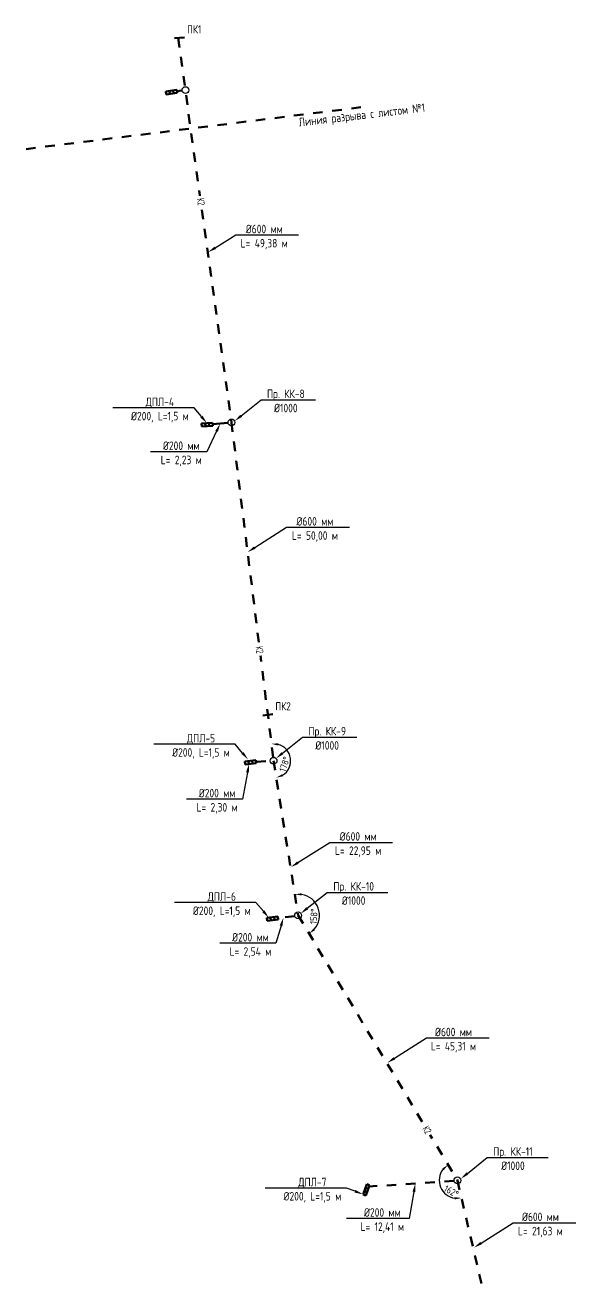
# Model space of a CAD drawing. Header units: millimetres. Extents: x 24859265 to 26550985, y 32092698 to 33532929.
# Drawn here: x 25905486 to 25986068, y 32975721 to 33160356 of the extents above; entities that cross this region are included whole.
import ezdxf
from ezdxf import colors
from ezdxf.entities.mleader import LeaderData, LeaderLine
from ezdxf.math import Vec2, Vec3

# ---------------------------------------------------------------- set-up
doc = ezdxf.new("R2010")
doc.units = ezdxf.units.MM
doc.linetypes.add('Штриховая', pattern=[2822.222233, 1411.111116, -1411.111116])
for name, color, linetype, lineweight in [('ВК_Текст', 7, 'Continuous', 25), ('Колодца К2', 30, 'Continuous', 30), ('Лотки К2', 30, 'Continuous', 30), ('Пикеты', 1, 'Continuous', 60), ('Труба К2', 7, 'Continuous', 60)]:
    doc.layers.add(name, color=color, linetype=linetype, lineweight=lineweight)
doc.layers.add('Выноски', color=7, linetype='Continuous')
doc.styles.add('GOST 2.304', font='GOST_0.TTF')
doc.styles.add('GOST_100', font='cs_gost2304.shx', dxfattribs={"width": 0.7, "height": 300})
doc.styles.get("Standard").update_dxf_attribs({"font": 'arial.ttf'})
doc.dimstyles.new('ISO-25', dxfattribs={"dimtxt": 2.5, "dimasz": 2.5, "dimexe": 1.25, "dimexo": 0.625, "dimtad": 1, "dimtxsty": 'Standard', "dimcen": 2.5, "dimadec": 0, "dimazin": 0, "dimtfac": 1, "dimtmove": 0, "dimatfit": 3, "dimfxl": 1, "dimarcsym": 0})

# ---------------------------------------------------------------- blocks, each defined once
blk = doc.blocks.new('*U4')
at = {"color": 255}
blk.add_wipeout([(-200, 125), (200, 125), (200, -125), (-200, -125)], dxfattribs=at)
at = {"layer": 'ВК_Текст', "insert": (0, 0), "char_height": 250, "attachment_point": 5, "style": 'GOST_100'}
blk.add_mtext('К2', dxfattribs=at)
blk = doc.blocks.new('*D29')
at = {"color": 0, "lineweight": -2, "transparency": 16777216}
blk.add_arc((25941836, 33052617), 2498, 302.10626, 73.99971, dxfattribs=at)
at = {"color": 0, "transparency": 16777216}
for points in [[(25942512, 33054851), (25942538, 33055184), (25941528, 33055095)], [(25943223, 33050345), (25943105, 33050657), (25942228, 33050150)]]:
    blk.add_solid(points, dxfattribs=at)
at = {"color": 0, "transparency": 16777216, "insert": (25943447, 33052121), "char_height": 1000, "attachment_point": 5, "rotation": 72.90512, "style": 'GOST 2.304'}
blk.add_mtext('178°', dxfattribs=at)
blk = doc.blocks.new('*D30')
at = {"color": 0, "lineweight": -2, "transparency": 16777216}
blk.add_arc((25945427, 33029973), 3123, 319.43018, 80.58284, dxfattribs=at)
at = {"color": 0, "transparency": 16777216}
for points in [[(25945938, 33032887), (25945939, 33033220), (25944938, 33033057)], [(25947907, 33027815), (25947692, 33028069), (25947036, 33027296)]]:
    blk.add_solid(points, dxfattribs=at)
at = {"color": 0, "transparency": 16777216, "insert": (25947733, 33029839), "char_height": 1000, "attachment_point": 5, "rotation": 86.68794, "style": 'GOST 2.304'}
blk.add_mtext('158°', dxfattribs=at)
blk = doc.blocks.new('*D31')
at = {"color": 0, "lineweight": -2, "transparency": 16777216}
blk.add_arc((25968746, 32991166), 2658, 142.68512, 261.37058, dxfattribs=at)
at = {"color": 0, "transparency": 16777216}
for points in [[(25966521, 32992902), (25966744, 32992654), (25967377, 32993445)], [(25968341, 32988705), (25968354, 32988372), (25969347, 32988577)]]:
    blk.add_solid(points, dxfattribs=at)
at = {"color": 0, "transparency": 16777216, "insert": (25967850, 32989554), "char_height": 1000, "attachment_point": 5, "rotation": 330.93865, "style": 'GOST 2.304'}
blk.add_mtext('162°', dxfattribs=at)
blk = doc.blocks.new('*D32')
at = {"color": 0, "lineweight": -2, "transparency": 16777216}
blk.add_arc((25973624, 32970131), 2461, 126.50069, 245.89284, dxfattribs=at)
at = {"color": 0, "transparency": 16777216}
for points in [[(25972090, 32972261), (25972230, 32971958), (25973068, 32972529)], [(25972654, 32968048), (25972583, 32967722), (25973595, 32967671)]]:
    blk.add_solid(points, dxfattribs=at)
at = {"color": 0, "transparency": 16777216, "insert": (25971986, 32969954), "char_height": 1000, "attachment_point": 5, "rotation": 276.19677, "style": 'GOST 2.304'}
blk.add_mtext('166°', dxfattribs=at)

msp = doc.modelspace()

# ---------------------------------------------------------------- linework, layer by layer
at = {"color": 1, "linetype": 'Штриховая', "lineweight": 50}
msp.add_line((25954620.4308, 33148330.1844), (25905486.3559, 33142205.1549), dxfattribs=at)
at = {"layer": 'Колодца К2'}
for centre in [(25928934.6644, 33150852.1967), (25935668.0457, 33102175.0157), (25941836.4782, 33052616.6032), (25945427.3565, 33029972.7716), (25968746.4867, 32991166.3574)]:
    msp.add_circle(centre, 500, dxfattribs=at)
at = {"layer": 'Лотки К2', "lineweight": 50}
for p, q in [((25926065.9517, 33150643.2305, 219625.3029), (25927663.1838, 33150889.1761, 140640.3003)), ((25926065.9517, 33150643.2305, 219625.3029), (25926131.9092, 33150214.8863, -1918.4278)), ((25926131.9092, 33150214.8863, -1918.4278), (25927729.1412, 33150460.8319, -80903.4304)), ((25926598.3624, 33150725.2123, 193296.9687), (25926664.3199, 33150296.8681, -28246.762)), ((25927130.7731, 33150807.1942, 166968.6345), (25927196.7305, 33150378.85, -54575.0962)), ((25927663.1838, 33150889.1761, 140640.3003), (25927729.1412, 33150460.8319, -80903.4304)), ((25931279.5612, 33102007.3284, 189756.868), (25932890.9869, 33102129.5844, 110771.8654)), ((25931279.5612, 33102007.3284, 189756.868), (25931312.3477, 33101575.1778, -31786.8627)), ((25931312.3477, 33101575.1778, -31786.8627), (25932923.7734, 33101697.4337, -110771.8654)), ((25931816.7031, 33102048.0804, 163428.5338), (25931849.4896, 33101615.9298, -58115.1969)), ((25932353.845, 33102088.8324, 137100.1996), (25932386.6315, 33101656.6817, -84443.5312)), ((25932890.9869, 33102129.5844, 110771.8654), (25932923.7734, 33101697.4337, -110771.8654)), ((25937645.3516, 33052503.8333, 78984.9796), (25939249.6945, 33052698.058, -0.0231)), ((25937645.3516, 33052503.8333, 78984.9796), (25937697.4387, 33052073.5821, -142558.7512)), ((25937697.4387, 33052073.5821, -142558.7512), (25939301.7816, 33052267.8069, -221543.7538)), ((25938180.1326, 33052568.5749, 52656.6454), (25938232.2196, 33052138.3237, -168887.0854)), ((25938714.9136, 33052633.3165, 26328.3112), (25938767.0006, 33052203.0653, -195215.4196)), ((25939249.6945, 33052698.058, -0.0231), (25939301.7816, 33052267.8069, -221543.7538)), ((25940851.4523, 33029599.6842, 189756.8427), (25942455.7952, 33029793.909, 110771.8401)), ((25940851.4523, 33029599.6842, 189756.8427), (25940903.5393, 33029169.433, -31786.888)), ((25940903.5393, 33029169.433, -31786.888), (25942507.8822, 33029363.6578, -110771.8906)), ((25941386.2333, 33029664.4258, 163428.5085), (25941438.3203, 33029234.1746, -58115.2222)), ((25941921.0142, 33029729.1674, 137100.1743), (25941973.1013, 33029298.9162, -84443.5564)), ((25942455.7952, 33029793.909, 110771.8401), (25942507.8822, 33029363.6578, -110771.8906)), ((25954940.1871, 32989079.979, 189756.8427), (25955490.7652, 32990599.3548, 110771.8401)), ((25955490.7652, 32990599.3548, 110771.8401), (25955898.2301, 32990451.7013, -110771.8906)), ((25954940.1871, 32989079.979, 189756.8427), (25955347.6519, 32988932.3254, -31786.888)), ((25955123.7132, 32989586.4376, 163428.5085), (25955531.178, 32989438.7841, -58115.2222)), ((25955307.2392, 32990092.8962, 137100.1743), (25955714.704, 32989945.2427, -84443.5564)), ((25955347.6519, 32988932.3254, -31786.888), (25955898.2301, 32990451.7013, -110771.8906))]:
    msp.add_line(p, q, dxfattribs=at)
at = {"layer": 'Пикеты'}
for p, q in [((25927347.7737, 33158455.1104), (25928794.5726, 33158573.5581)), ((25940276.6802, 33059272.2455), (25941715.3458, 33059465.8897))]:
    msp.add_line(p, q, dxfattribs=at)
at = {"layer": 'Труба К2', "linetype": 'Штриховая', "ltscale": 20}
for p, q in [((25927696.1625, 33150675.004, 29868.435), (25928439.0322, 33150786.2517)), ((25932907.351, 33101913.8386), (25935171.7592, 33102114.1909))]:
    msp.add_line(p, q, dxfattribs=at)
at = {"layer": 'Труба К2', "linetype": 'Штриховая'}
for points in [[(25927856.9021, 33158495.7817), (25935668.0457, 33102175.0157), (25941836.4782, 33052616.6032), (25945427.3565, 33029972.7716), (25968746.4867, 32991166.3574), (25973623.5461, 32970131.3828), (25973179.1978, 32931565.6409)], [(25944945.2467, 33029840.2193), (25942481.8387, 33029578.7834)], [(25968249.5533, 32991111.0661), (25955828.0566, 32990258.0506)]]:
    msp.add_lwpolyline(points, dxfattribs=at)
at = {"layer": 'Труба К2', "linetype": 'Штриховая', "elevation": -0.0231}
msp.add_lwpolyline([(25939275.7381, 33052482.9325), (25941336.7259, 33052632.3398)], dxfattribs=at)

# ---------------------------------------------------------------- texts
at = {"insert": (25945439.3476, 33146756.8441), "char_height": 1250, "attachment_point": 1, "rotation": 6.701140111, "style": 'GOST 2.304'}
msp.add_mtext_dynamic_manual_height_columns('Линия разрыва с листом №1', width=25694.825879, gutter_width=12.5, heights=[0], dxfattribs=at)
at = {"layer": 'Пикеты', "style": 'GOST 2.304'}
for s, p in [('ПК1', (25929176.3163, 33159147.999)), ('ПК2', (25942101.1562, 33060002.7323))]:
    msp.add_text(s, height=1200, dxfattribs=at).set_placement(p)

# ---------------------------------------------------------------- dimensions: what is measured, and where the dimension line sits
dim = msp.add_angular_dim_2l(base=(25971334.2885, 32971033.958), line1=((25973623.5461, 32970131.3828), (25973179.1978, 32931565.6409)), line2=((25968746.4867, 32991166.3574), (25973623.5461, 32970131.3828)), dimstyle='ISO-25', override={"dimscale": 500, "dimtxt": 2, "dimasz": 2, "dimtxsty": 'GOST 2.304'})
dim.commit()
dim.dimension.update_dxf_attribs({"geometry": '*D32', "text_midpoint": (25971985.6269, 32969953.5414)})

# ---------------------------------------------------------------- leaders
at = {"layer": 'Выноски', "color": 0, "lineweight": -2}
ml = msp.add_multileader_mtext('Standard', dxfattribs=at)
ml.set_content('{\\C0;%%C600 мм\\PL= 49,38 м}', color=5, style='GOST 2.304')
ml.set_leader_properties(lineweight=-3)
ml.build(insert=Vec2(0, 0))
ml.multileader.update_dxf_attribs({"text_left_attachment_type": 6, "text_right_attachment_type": 6, "dogleg_length": 1, "arrow_head_size": 1250, "scale": 500})
ctx = ml.context
ctx.base_point, ctx.scale, ctx.char_height, ctx.arrow_head_size, ctx.landing_gap_size, ctx.plane_origin = Vec3(25936424.1898, 33129630.6398), 500, 1250, 1250, 900, Vec3(25905423.8748, 33110672.6263)
ctx.left_attachment, ctx.right_attachment, ctx.text_align_type = 6, 6, 1
notes = []
notes.append((ctx, [(0, (1, 1, 0), (25936324.342, 33129630.6398), (1, 0), 99.8478, [(1, [(25932247.6515, 33127102.3228)], 0, [])])]))
ctx.mtext.insert, ctx.mtext.alignment, ctx.mtext.flow_direction = Vec3(25940468.3999, 33131130.6398), 2, 5
ml = msp.add_multileader_mtext('Standard', dxfattribs=at)
ml.set_content('{\\C0;Пр. КК-8\\P%%C1000}', color=5, style='GOST 2.304')
ml.set_leader_properties(lineweight=-3)
ml.build(insert=Vec2(0, 0))
ml.multileader.update_dxf_attribs({"text_left_attachment_type": 6, "text_right_attachment_type": 6, "dogleg_length": 1, "arrow_head_size": 1250, "scale": 500})
ctx = ml.context
ctx.base_point, ctx.scale, ctx.char_height, ctx.arrow_head_size, ctx.landing_gap_size, ctx.plane_origin = Vec3(25940109.001, 33105495.5331), 500, 1250, 1250, 900, Vec3(25939560.654, 33082702.7743)
ctx.left_attachment, ctx.right_attachment, ctx.text_align_type = 6, 6, 1
notes.append((ctx, [(0, (1, 1, 0), (25940009.1532, 33105495.5331), (1, 0), 99.8478, [(1, [(25936128.0462, 33102370.9739)], 0, [])])]))
ctx.mtext.insert, ctx.mtext.alignment, ctx.mtext.flow_direction = Vec3(25943630.9631, 33106995.5331), 2, 5
ml = msp.add_multileader_mtext('Standard', dxfattribs=at)
ml.set_content('{\\C0;ДПЛ-4\\P%%C200, L=1,5 м}', color=5, style='GOST 2.304')
ml.set_leader_properties(lineweight=-3)
ml.build(insert=Vec2(0, 0))
ml.multileader.update_dxf_attribs({"text_left_attachment_type": 6, "text_right_attachment_type": 6, "dogleg_length": 1, "arrow_head_size": 1250, "scale": 500})
ctx = ml.context
ctx.base_point, ctx.scale, ctx.char_height, ctx.arrow_head_size, ctx.landing_gap_size, ctx.plane_origin = Vec3(25920303.3999, 33104312.819, 150264.3667), 500, 1250, 1250, 900, Vec3(25916733.1766, 33086266.4051, 150264.3667)
ctx.left_attachment, ctx.right_attachment, ctx.text_align_type = 6, 6, 1
notes.append((ctx, [(1, (1, 1, 0), (25930189.3091, 33104312.819, 150264.3667), (-1, 0), 99.8478, [(1, [(25932085.274, 33102068.4564, 150264.3667)], 0, [])])]))
ctx.mtext.insert, ctx.mtext.alignment, ctx.mtext.flow_direction = Vec3(25925196.4306, 33105812.819, 150264.3667), 2, 5
ml = msp.add_multileader_mtext('Standard', dxfattribs=at)
ml.set_content('{\\C0;%%C200 мм\\PL= 2,23 м}', color=5, style='GOST 2.304')
ml.set_leader_properties(lineweight=-3)
ml.build(insert=Vec2(0, 0))
ml.multileader.update_dxf_attribs({"text_left_attachment_type": 6, "text_right_attachment_type": 6, "dogleg_length": 1, "arrow_head_size": 1250, "scale": 500})
ctx = ml.context
ctx.base_point, ctx.scale, ctx.char_height, ctx.arrow_head_size, ctx.landing_gap_size, ctx.plane_origin = Vec3(25924683.1279, 33097890.9709), 500, 1250, 1250, 900, Vec3(25894247.8121, 33082955.71)
ctx.left_attachment, ctx.right_attachment, ctx.text_align_type = 6, 6, 1
notes.append((ctx, [(1, (1, 1, 0), (25932067.2501, 33097890.9709), (-1, 0), 99.8478, [(1, [(25934039.5551, 33102014.0147)], 0, [])])]))
ctx.mtext.insert, ctx.mtext.alignment, ctx.mtext.flow_direction = Vec3(25928325.2651, 33099390.9709), 2, 5
ml = msp.add_multileader_mtext('Standard', dxfattribs=at)
ml.set_content('{\\C0;%%C600 мм\\PL= 50,00 м}', color=5, style='GOST 2.304')
ml.set_leader_properties(lineweight=-3)
ml.build(insert=Vec2(0, 0))
ml.multileader.update_dxf_attribs({"text_left_attachment_type": 6, "text_right_attachment_type": 6, "dogleg_length": 1, "arrow_head_size": 1250, "scale": 500})
ctx = ml.context
ctx.base_point, ctx.scale, ctx.char_height, ctx.arrow_head_size, ctx.landing_gap_size, ctx.plane_origin = Vec3(25943844.8066, 33086812.418), 500, 1250, 1250, 900, Vec3(25911197.4406, 33066741.1118)
ctx.left_attachment, ctx.right_attachment, ctx.text_align_type = 6, 6, 1
notes.append((ctx, [(0, (1, 1, 0), (25943744.9589, 33086812.418), (1, 0), 99.8478, [(1, [(25938021.2172, 33083170.8082)], 0, [])])]))
ctx.mtext.insert, ctx.mtext.alignment, ctx.mtext.flow_direction = Vec3(25947889.0168, 33088312.418), 2, 5
ml = msp.add_multileader_mtext('Standard', dxfattribs=at)
ml.set_content('{\\C0;Пр. КК-9\\P%%C1000}', color=5, style='GOST 2.304')
ml.set_leader_properties(lineweight=-3)
ml.build(insert=Vec2(0, 0))
ml.multileader.update_dxf_attribs({"text_left_attachment_type": 6, "text_right_attachment_type": 6, "dogleg_length": 1, "arrow_head_size": 1250, "scale": 500})
ctx = ml.context
ctx.base_point, ctx.scale, ctx.char_height, ctx.arrow_head_size, ctx.landing_gap_size, ctx.plane_origin = Vec3(25946159.4519, 33056076.7712), 500, 1250, 1250, 900, Vec3(25945611.1049, 33033284.0124)
ctx.left_attachment, ctx.right_attachment, ctx.text_align_type = 6, 6, 1
notes.append((ctx, [(0, (1, 1, 0), (25946059.6041, 33056076.7712), (1, 0), 99.8478, [(1, [(25942178.4971, 33052952.212)], 0, [])])]))
ctx.mtext.insert, ctx.mtext.alignment, ctx.mtext.flow_direction = Vec3(25949681.414, 33057576.7712), 2, 5
ml = msp.add_multileader_mtext('Standard', dxfattribs=at)
ml.set_content('{\\C0;ДПЛ-5\\P%%C200, L=1,5 м}', color=5, style='GOST 2.304')
ml.set_leader_properties(lineweight=-3)
ml.build(insert=Vec2(0, 0))
ml.multileader.update_dxf_attribs({"text_left_attachment_type": 6, "text_right_attachment_type": 6, "dogleg_length": 1, "arrow_head_size": 1250, "scale": 500})
ctx = ml.context
ctx.base_point, ctx.scale, ctx.char_height, ctx.arrow_head_size, ctx.landing_gap_size, ctx.plane_origin = Vec3(25926318.1748, 33055047.1344, 2974.5753), 500, 1250, 1250, 900, Vec3(25922747.9515, 33037000.7205, 2974.5753)
ctx.left_attachment, ctx.right_attachment, ctx.text_align_type = 6, 6, 1
notes.append((ctx, [(1, (1, 1, 0), (25936204.084, 33055047.1344, 2974.5753), (-1, 0), 99.8478, [(1, [(25938100.0489, 33052802.7719, 2974.5753)], 0, [])])]))
ctx.mtext.insert, ctx.mtext.alignment, ctx.mtext.flow_direction = Vec3(25931211.2055, 33056547.1344, 2974.5753), 2, 5
ml = msp.add_multileader_mtext('Standard', dxfattribs=at)
ml.set_content('{\\C0;%%C200 мм\\PL= 2,30 м}', color=5, style='GOST 2.304')
ml.set_leader_properties(lineweight=-3)
ml.build(insert=Vec2(0, 0))
ml.multileader.update_dxf_attribs({"text_left_attachment_type": 6, "text_right_attachment_type": 6, "dogleg_length": 1, "arrow_head_size": 1250, "scale": 500})
ctx = ml.context
ctx.base_point, ctx.scale, ctx.char_height, ctx.arrow_head_size, ctx.landing_gap_size, ctx.plane_origin = Vec3(25929923.3909, 33047006.0735, -168887.0854), 500, 1250, 1250, 900, Vec3(25898440.4767, 33033080.0189, -168887.0854)
ctx.left_attachment, ctx.right_attachment, ctx.text_align_type = 6, 6, 1
notes.append((ctx, [(1, (1, 1, 0), (25937307.5131, 33047006.0735, -168887.0854), (-1, 0), 99.8478, [(1, [(25938232.2196, 33052138.3237, -168887.0854)], 0, [])])]))
ctx.mtext.insert, ctx.mtext.alignment, ctx.mtext.flow_direction = Vec3(25933565.5281, 33048506.0735, -168887.0854), 2, 5
ml = msp.add_multileader_mtext('Standard', dxfattribs=at)
ml.set_content('{\\C0;%%C600 мм\\PL= 22,95 м}', color=5, style='GOST 2.304')
ml.set_leader_properties(lineweight=-3)
ml.build(insert=Vec2(0, 0))
ml.multileader.update_dxf_attribs({"text_left_attachment_type": 6, "text_right_attachment_type": 6, "dogleg_length": 1, "arrow_head_size": 1250, "scale": 500})
ctx = ml.context
ctx.base_point, ctx.scale, ctx.char_height, ctx.arrow_head_size, ctx.landing_gap_size, ctx.plane_origin = Vec3(25950168.9604, 33040667.7702), 500, 1250, 1250, 900, Vec3(25917521.5943, 33020596.4639)
ctx.left_attachment, ctx.right_attachment, ctx.text_align_type = 6, 6, 1
notes.append((ctx, [(0, (1, 1, 0), (25950069.1126, 33040667.7702), (1, 0), 99.8478, [(1, [(25944345.371, 33037026.1604)], 0, [])])]))
ctx.mtext.insert, ctx.mtext.alignment, ctx.mtext.flow_direction = Vec3(25954213.1705, 33042167.7702), 2, 5
ml = msp.add_multileader_mtext('Standard', dxfattribs=at)
ml.set_content('{\\C0;Пр. КК-10\\P%%C1000}', color=5, style='GOST 2.304')
ml.set_leader_properties(lineweight=-3)
ml.build(insert=Vec2(0, 0))
ml.multileader.update_dxf_attribs({"text_left_attachment_type": 6, "text_right_attachment_type": 6, "dogleg_length": 1, "arrow_head_size": 1250, "scale": 500})
ctx = ml.context
ctx.base_point, ctx.scale, ctx.char_height, ctx.arrow_head_size, ctx.landing_gap_size, ctx.plane_origin = Vec3(25949767.0312, 33033349.9583, 4288), 500, 1250, 1250, 900, Vec3(25949218.6843, 33010557.1995, 4288)
ctx.left_attachment, ctx.right_attachment, ctx.text_align_type = 6, 6, 1
notes.append((ctx, [(0, (1, 1, 0), (25949667.1835, 33033349.9583, 4288), (1, 0), 99.8478, [(1, [(25945786.0764, 33030225.3991, 4288)], 0, [])])]))
ctx.mtext.insert, ctx.mtext.alignment, ctx.mtext.flow_direction = Vec3(25953557.4887, 33034849.9583, 4288), 2, 5
ml = msp.add_multileader_mtext('Standard', dxfattribs=at)
ml.set_content('{\\C0;ДПЛ-6\\P%%C200, L=1,5 м}', color=5, style='GOST 2.304')
ml.set_leader_properties(lineweight=-3)
ml.build(insert=Vec2(0, 0))
ml.multileader.update_dxf_attribs({"text_left_attachment_type": 6, "text_right_attachment_type": 6, "dogleg_length": 1, "arrow_head_size": 1250, "scale": 500})
ctx = ml.context
ctx.base_point, ctx.scale, ctx.char_height, ctx.arrow_head_size, ctx.landing_gap_size, ctx.plane_origin = Vec3(25929365.477, 33031864.9971), 500, 1250, 1250, 900, Vec3(25925795.2537, 33013818.5832)
ctx.left_attachment, ctx.right_attachment, ctx.text_align_type = 6, 6, 1
notes.append((ctx, [(1, (1, 1, 0), (25939251.3862, 33031864.9971), (-1, 0), 99.8478, [(1, [(25941147.3511, 33029620.6346)], 0, [])])]))
ctx.mtext.insert, ctx.mtext.alignment, ctx.mtext.flow_direction = Vec3(25934258.5077, 33033364.9971), 2, 5
ml = msp.add_multileader_mtext('Standard', dxfattribs=at)
ml.set_content('{\\C0;%%C200 мм\\PL= 2,54 м}', color=5, style='GOST 2.304')
ml.set_leader_properties(lineweight=-3)
ml.build(insert=Vec2(0, 0))
ml.multileader.update_dxf_attribs({"text_left_attachment_type": 6, "text_right_attachment_type": 6, "dogleg_length": 1, "arrow_head_size": 1250, "scale": 500})
ctx = ml.context
ctx.base_point, ctx.scale, ctx.char_height, ctx.arrow_head_size, ctx.landing_gap_size, ctx.plane_origin = Vec3(25934803.834, 33025890.6157), 500, 1250, 1250, 900, Vec3(25903488.8522, 33010578.0427)
ctx.left_attachment, ctx.right_attachment, ctx.text_align_type = 6, 6, 1
notes.append((ctx, [(1, (1, 1, 0), (25942187.9562, 33025890.6157), (-1, 0), 99.8478, [(1, [(25943280.5952, 33029636.3475)], 0, [])])]))
ctx.mtext.insert, ctx.mtext.alignment, ctx.mtext.flow_direction = Vec3(25938445.9712, 33027390.6157), 2, 5
ml = msp.add_multileader_mtext('Standard', dxfattribs=at)
ml.set_content('{\\C0;%%C600 мм\\PL= 45,31 м}', color=5, style='GOST 2.304')
ml.set_leader_properties(lineweight=-3)
ml.build(insert=Vec2(0, 0))
ml.multileader.update_dxf_attribs({"text_left_attachment_type": 6, "text_right_attachment_type": 6, "dogleg_length": 1, "arrow_head_size": 1250, "scale": 500})
ctx = ml.context
ctx.base_point, ctx.scale, ctx.char_height, ctx.arrow_head_size, ctx.landing_gap_size, ctx.plane_origin = Vec3(25964299.4387, 33012017.5618), 500, 1250, 1250, 900, Vec3(25931652.0727, 32991946.2555)
ctx.left_attachment, ctx.right_attachment, ctx.text_align_type = 6, 6, 1
notes.append((ctx, [(0, (1, 1, 0), (25964199.591, 33012017.5618), (1, 0), 99.8478, [(1, [(25958475.8493, 33008375.952)], 0, [])])]))
ctx.mtext.insert, ctx.mtext.alignment, ctx.mtext.flow_direction = Vec3(25968164.9498, 33013517.5618), 2, 5
ml = msp.add_multileader_mtext('Standard', dxfattribs=at)
ml.set_content('{\\C0;Пр. КК-11\\P%%C1000}', color=5, style='GOST 2.304')
ml.set_leader_properties(lineweight=-3)
ml.build(insert=Vec2(0, 0))
ml.multileader.update_dxf_attribs({"text_left_attachment_type": 6, "text_right_attachment_type": 6, "dogleg_length": 1, "arrow_head_size": 1250, "scale": 500})
ctx = ml.context
ctx.base_point, ctx.scale, ctx.char_height, ctx.arrow_head_size, ctx.landing_gap_size, ctx.plane_origin = Vec3(25973214.2146, 32994514.5569, 4288), 500, 1250, 1250, 900, Vec3(25972665.8676, 32971721.7981, 4288)
ctx.left_attachment, ctx.right_attachment, ctx.text_align_type = 6, 6, 1
notes.append((ctx, [(0, (1, 1, 0), (25973114.3668, 32994514.5569, 4288), (1, 0), 99.8478, [(1, [(25969233.2598, 32991389.9977, 4288)], 0, [])])]))
ctx.mtext.insert, ctx.mtext.alignment, ctx.mtext.flow_direction = Vec3(25976870.201, 32996014.5569, 4288), 2, 5
ml = msp.add_multileader_mtext('Standard', dxfattribs=at)
ml.set_content('{\\C0;ДПЛ-7\\P%%C200, L=1,5 м}', color=5, style='GOST 2.304')
ml.set_leader_properties(lineweight=-3)
ml.build(insert=Vec2(0, 0))
ml.multileader.update_dxf_attribs({"text_left_attachment_type": 6, "text_right_attachment_type": 6, "dogleg_length": 1, "arrow_head_size": 1250, "scale": 500})
ctx = ml.context
ctx.base_point, ctx.scale, ctx.char_height, ctx.arrow_head_size, ctx.landing_gap_size, ctx.plane_origin = Vec3(25942625.8244, 32990040.1862), 500, 1250, 1250, 900, Vec3(25939582.5066, 32973317.9715)
ctx.left_attachment, ctx.right_attachment, ctx.text_align_type = 6, 6, 1
notes.append((ctx, [(1, (1, 1, 0), (25952511.7336, 32990040.1862), (-1, 0), 99.8478, [(1, [(25954934.6041, 32989120.0228)], 0, [])])]))
ctx.mtext.insert, ctx.mtext.alignment, ctx.mtext.flow_direction = Vec3(25947518.8551, 32991540.1862), 2, 5
ml = msp.add_multileader_mtext('Standard', dxfattribs=at)
ml.set_content('{\\C0;%%C200 мм\\PL= 12,41 м}', color=5, style='GOST 2.304')
ml.set_leader_properties(lineweight=-3)
ml.build(insert=Vec2(0, 0))
ml.multileader.update_dxf_attribs({"text_left_attachment_type": 6, "text_right_attachment_type": 6, "dogleg_length": 1, "arrow_head_size": 1250, "scale": 500})
ctx = ml.context
ctx.base_point, ctx.scale, ctx.char_height, ctx.arrow_head_size, ctx.landing_gap_size, ctx.plane_origin = Vec3(25953933.825, 32985590.8505), 500, 1250, 1250, 900, Vec3(25922808.309, 32971664.7959)
ctx.left_attachment, ctx.right_attachment, ctx.text_align_type = 6, 6, 1
notes.append((ctx, [(1, (1, 1, 0), (25961675.3454, 32985590.8505), (-1, 0), 99.8478, [(1, [(25962600.052, 32990723.1006)], 0, [])])]))
ctx.mtext.insert, ctx.mtext.alignment, ctx.mtext.flow_direction = Vec3(25957754.6614, 32987090.8505), 2, 5
ml = msp.add_multileader_mtext('Standard', dxfattribs=at)
ml.set_content('{\\C0;%%C600 мм\\PL= 21,63 м}', color=5, style='GOST 2.304')
ml.set_leader_properties(lineweight=-3)
ml.build(insert=Vec2(0, 0))
ml.multileader.update_dxf_attribs({"text_left_attachment_type": 6, "text_right_attachment_type": 6, "dogleg_length": 1, "arrow_head_size": 1250, "scale": 500})
ctx = ml.context
ctx.base_point, ctx.scale, ctx.char_height, ctx.arrow_head_size, ctx.landing_gap_size, ctx.plane_origin = Vec3(25976984.9098, 32984944.4413), 500, 1250, 1250, 900, Vec3(25944337.5438, 32964873.135)
ctx.left_attachment, ctx.right_attachment, ctx.text_align_type = 6, 6, 1
notes.append((ctx, [(0, (1, 1, 0), (25976885.0621, 32984944.4413), (1, 0), 99.8478, [(1, [(25971161.3204, 32981302.8315)], 0, [])])]))
ctx.mtext.insert, ctx.mtext.alignment, ctx.mtext.flow_direction = Vec3(25980895.0957, 32986444.4413), 2, 5
for ctx, leaders in notes:
    for number, flags, end, landing, length, lines in leaders:
        leader = LeaderData()
        leader.index, (leader.has_last_leader_line, leader.has_dogleg_vector, leader.attachment_direction) = number, flags
        leader.last_leader_point, leader.dogleg_vector, leader.dogleg_length = Vec3(end), Vec3(landing), length
        for number, points, colour, breaks in lines:
            line = LeaderLine()
            line.index, line.vertices, line.color, line.breaks = number, Vec3.list(points), colors.encode_raw_color(colour), breaks
            leader.lines.append(line)
        ctx.leaders.append(leader)

# ---------------------------------------------------------------- next in the draw order: block references
at = {"layer": 'ВК_Текст'}
for p, xscale, yscale, zscale, rotation in [((25931212.3901, 33134504.3477), 4.266666666666671, 4.266666666666671, 4.266666666666671, 277.96185087179), ((25939779.9616, 33068869.0379), 4.266666666666672, 4.266666666666672, 4.266666666666672, 277.0380539673343), ((25964300.8628, 32998564.5204), 4.266666666666672, 4.266666666666672, 4.266666666666672, 301.0020439178642)]:
    msp.add_blockref('*U4', p, dxfattribs=dict(at, xscale=xscale, yscale=yscale, zscale=zscale, rotation=rotation))

# ---------------------------------------------------------------- next in the draw order: dimensions: what is measured, and where the dimension line sits
for base, line1, line2, picture, middle in [((25943811.8343, 33054145.1863), ((25941836.4782, 33052616.6032), (25945427.3565, 33029972.7716)), ((25935668.0457, 33102175.0157), (25941836.4782, 33052616.6032)), '*D29', (25944223.8458, 33051882.3866)), ((25947583.0688, 33032231.8562), ((25945427.3565, 33029972.7716), (25968746.4867, 32991166.3574)), ((25941836.4782, 33052616.6032), (25945427.3565, 33029972.7716)), '*D30', (25948544.7292, 33029792.3667)), ((25966098.2709, 32991397.1499), ((25968746.4867, 32991166.3574), (25973623.5461, 32970131.3828)), ((25945427.3565, 33029972.7716), (25968746.4867, 32991166.3574)), '*D31', (25967455.2509, 32988842.7778))]:
    dim = msp.add_angular_dim_2l(base=base, line1=line1, line2=line2, dimstyle='ISO-25', override={"dimscale": 500, "dimtxt": 2, "dimasz": 2, "dimtxsty": 'GOST 2.304'})
    dim.commit()
    dim.dimension.update_dxf_attribs({"geometry": picture, "text_midpoint": middle, "dimtype": 162})

doc.saveas('drawing.dxf')
